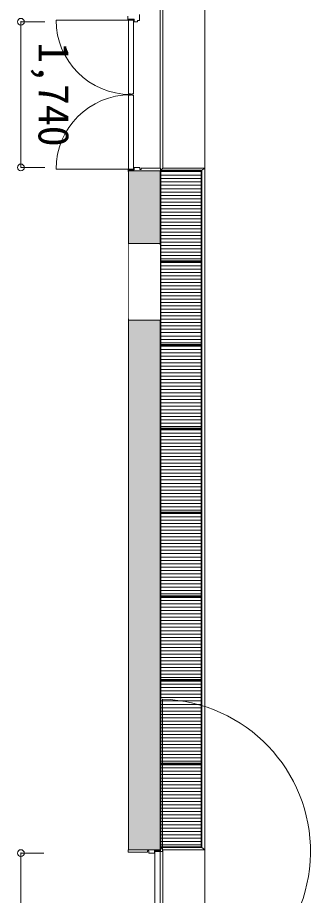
# Model space of a CAD drawing. Units: millimetres, scale not verified. Extents: x -61855 to 52913, y -114842 to -21833.
# Drawn here: x -47268 to -43771, y -49397 to -38910 of the extents above; entities that cross this region are included whole.
import ezdxf
from ezdxf.enums import TextEntityAlignment as Align

# ---------------------------------------------------------------- set-up
doc = ezdxf.new("R2010")
doc.units = ezdxf.units.MM
doc.header["$LTSCALE"] = 200
doc.header["$PDMODE"] = 32
doc.header["$PDSIZE"] = 80
for name, color, linetype, lineweight in [('0-1_躯体', 7, 'Continuous', 9), ('0-2_建具', 7, 'Continuous', 9), ('0-3_仕上', 4, 'Continuous', 5), ('0-6_寸法', 4, 'Continuous', 5)]:
    doc.layers.add(name, color=color, linetype=linetype, lineweight=lineweight)
doc.styles.add('ＭＳ ゴシック', font='')
doc.styles.get('ＭＳ ゴシック').set_extended_font_data('MS Gothic')

msp = doc.modelspace()

# ---------------------------------------------------------------- linework, layer by layer
at = {"layer": '0-1_躯体'}
for p, q in [((-45566.8, -40710), (-45566.8, -35270)), ((-45531.8, -35240), (-45531.8, -40710)), ((-45031.8, -64263.9), (-45031.8, -35240)), ((-45561.8, -40740), (-45941.8, -40740)), ((-45941.8, -40740), (-45941.8, -48851)), ((-45566.8, -40710), (-45561.8, -40710)), ((-45566.8, -48851), (-45566.8, -40740)), ((-45561.8, -40740), (-45561.8, -40710)), ((-45531.8, -40710), (-45561.8, -40735)), ((-45066.8, -40735), (-45561.8, -40735)), ((-45531.8, -40710), (-45031.8, -40710)), ((-45031.8, -40710), (-45066.8, -40735)), ((-45066.8, -40735), (-45066.8, -48826)), ((-45566.8, -48851), (-45941.8, -48851)), ((-45066.8, -48826), (-45566.8, -48826)), ((-45531.8, -48851), (-45566.8, -48826)), ((-45561.8, -48841), (-45566.8, -48841)), ((-45566.8, -48861), (-45566.8, -51621.1)), ((-45566.8, -48861), (-45561.8, -48863.5)), ((-45561.8, -48863.5), (-45561.8, -48841)), ((-45531.8, -48851), (-45531.8, -51631)), ((-45531.8, -48851), (-45031.8, -48851)), ((-45031.8, -48851), (-45066.8, -48826))]:
    msp.add_line(p, q, dxfattribs=at)
at = {"layer": '0-1_躯体', "color": 9}
msp.add_solid([(-45566.8, -48851), (-45566.8, -40740), (-45941.8, -48851), (-45941.8, -40740)], dxfattribs=at)
at = {"layer": '0-2_建具'}
for p, q in [((-45951.8, -38892), (-45951.8, -38934.9)), ((-45811.8, -38875), (-45811.8, -38945)), ((-45941.8, -38930), (-45951.8, -38934.9)), ((-45941.8, -38930), (-45876.8, -38930)), ((-45941.8, -39822.5), (-45941.8, -38940)), ((-45881.8, -38940), (-45881.8, -39822.5)), ((-45876.8, -38930), (-45876.8, -38960)), ((-45876.8, -38960), (-45836.8, -38960)), ((-45836.8, -38945), (-45811.8, -38945)), ((-45836.8, -38945), (-45836.8, -38960)), ((-45941.8, -39822.5), (-45919.3, -39822.5)), ((-45941.8, -39837.5), (-45919.3, -39837.5)), ((-45941.8, -39837.5), (-45941.8, -40720)), ((-45919.3, -39822.5), (-45919.3, -39828.5)), ((-45919.3, -39828.5), (-45904.3, -39828.5)), ((-45919.3, -39831.5), (-45904.3, -39831.5)), ((-45919.3, -39837.5), (-45919.3, -39831.5)), ((-45904.3, -39822.5), (-45904.3, -39828.5)), ((-45904.3, -39822.5), (-45881.8, -39822.5)), ((-45904.3, -39837.5), (-45904.3, -39831.5)), ((-45904.3, -39837.5), (-45881.8, -39837.5)), ((-45881.8, -40720), (-45881.8, -39837.5)), ((-45946.8, -40727.5), (-45941.8, -40730)), ((-45946.8, -40750), (-45946.8, -40727.5)), ((-45946.8, -40750), (-45941.8, -40750)), ((-45941.8, -40730), (-45876.8, -40730)), ((-45941.8, -40750), (-45941.8, -40740)), ((-45941.8, -40740), (-45561.8, -40740)), ((-45876.8, -40730), (-45876.8, -40700)), ((-45876.8, -40700), (-45806.8, -40700)), ((-45806.8, -40725), (-45806.8, -40700)), ((-45806.8, -40725), (-45791.8, -40725)), ((-45791.8, -40725), (-45791.8, -40710)), ((-45791.8, -40710), (-45561.8, -40710)), ((-45561.8, -40740), (-45561.8, -40710)), ((-45941.8, -41865), (-45941.8, -41630)), ((-45941.8, -41630), (-45916.8, -41630)), ((-45916.8, -41865), (-45916.8, -41630)), ((-45566.8, -41630), (-45591.8, -41630)), ((-45591.8, -41865), (-45591.8, -41630)), ((-45566.8, -41865), (-45566.8, -41630)), ((-45941.8, -42040), (-45941.8, -41865)), ((-45566.8, -42040), (-45566.8, -41865)), ((-45941.8, -42045), (-45911.8, -42045)), ((-45941.8, -42090), (-45941.8, -42045)), ((-45911.8, -42045), (-45911.8, -42030)), ((-45636.8, -42045), (-45871.8, -42045)), ((-45596.8, -42030), (-45636.8, -42030)), ((-45636.8, -42030), (-45636.8, -42045)), ((-45596.8, -42045), (-45596.8, -42030)), ((-45566.8, -42045), (-45596.8, -42045)), ((-45566.8, -42060), (-45566.8, -42045)), ((-45941.8, -42060), (-45941.8, -42090)), ((-45941.8, -42090), (-45911.8, -42090)), ((-45941.8, -42095), (-45941.8, -42270)), ((-45911.8, -42090), (-45911.8, -42105)), ((-45871.8, -42090), (-45636.8, -42090)), ((-45636.8, -42105), (-45636.8, -42090)), ((-45596.8, -42105), (-45636.8, -42105)), ((-45566.8, -42090), (-45596.8, -42090)), ((-45596.8, -42090), (-45596.8, -42105)), ((-45566.8, -42060), (-45566.8, -42090)), ((-45566.8, -42095), (-45566.8, -42270)), ((-45941.8, -42270), (-45941.8, -42505)), ((-45916.8, -42270), (-45916.8, -42505)), ((-45591.8, -42270), (-45591.8, -42505)), ((-45566.8, -42270), (-45566.8, -42505)), ((-45941.8, -42505), (-45916.8, -42505)), ((-45566.8, -42525), (-45941.8, -42525)), ((-45566.8, -42505), (-45591.8, -42505)), ((-45566.8, -42525), (-45566.8, -42510)), ((-45566.8, -48851), (-45946.8, -48851)), ((-45946.8, -48881), (-45946.8, -48851)), ((-45701.8, -48866), (-45716.8, -48866)), ((-45701.8, -48866), (-45701.8, -48891)), ((-45631.8, -48861), (-45631.8, -48891)), ((-45566.9, -48861), (-45631.8, -48861)), ((-45561.8, -48863.5), (-45566.9, -48861)), ((-45566.8, -48841), (-45566.8, -48851)), ((-45561.8, -48841), (-45566.8, -48841)), ((-45561.8, -48841), (-45561.8, -48863.5)), ((-45631.8, -48891), (-45701.8, -48891)), ((-45626.8, -48871), (-45626.8, -50683.5)), ((-45566.8, -50683.5), (-45566.8, -48871))]:
    msp.add_line(p, q, dxfattribs=at)
at = {"layer": '0-2_建具', "color": 4, "lineweight": 5}
for p, q in [((-46807.8, -38940), (-45881.8, -38940)), ((-46807.8, -40720), (-45881.8, -40720)), ((-45536.8, -47053.3), (-45536.8, -48871)), ((-45536.8, -48871), (-45626.8, -48871))]:
    msp.add_line(p, q, dxfattribs=at)
at = {"layer": '0-2_建具'}
for points in [[(-45941.8, -41625), (-45911.8, -41625), (-45911.8, -41640), (-45871.8, -41640), (-45871.8, -41610)], [(-45566.8, -41610), (-45941.8, -41610), (-45941.8, -41625)], [(-45566.8, -41625), (-45596.8, -41625), (-45596.8, -41640), (-45636.8, -41640), (-45636.8, -41610)], [(-45941.8, -42040), (-45916.8, -42040), (-45916.8, -41865)], [(-45566.8, -42040), (-45591.8, -42040), (-45591.8, -41865)], [(-45911.8, -42030), (-45871.8, -42030), (-45871.8, -42045)], [(-45941.8, -42095), (-45916.8, -42095), (-45916.8, -42270)], [(-45911.8, -42105), (-45871.8, -42105), (-45871.8, -42090)], [(-45566.8, -42095), (-45591.8, -42095), (-45591.8, -42270)], [(-45941.8, -42510), (-45911.8, -42510), (-45911.8, -42495), (-45871.8, -42495), (-45871.8, -42525)], [(-45566.8, -42510), (-45596.8, -42510), (-45596.8, -42495), (-45636.8, -42495), (-45636.8, -42525)], [(-45716.8, -48866), (-45716.8, -48881), (-45946.8, -48881)]]:
    msp.add_lwpolyline(points, dxfattribs=at)
at = {"layer": '0-2_建具', "color": 4, "lineweight": 5}
for centre, radius, start, end in [((-45919.3, -38940), 888.5, 180, 270), ((-45919.3, -40720), 888.5, 90, 180), ((-45589.3, -48871), 1818.5, 270, 88.34564)]:
    msp.add_arc(centre, radius, start, end, dxfattribs=at)
at = {"layer": '0-3_仕上', "color": 7, "lineweight": 9}
for p, q in [((-45566.8, -40826), (-45566.8, -40740)), ((-45566.8, -40740), (-45066.8, -40740)), ((-45076.8, -41816.5), (-45076.8, -40750)), ((-45066.8, -40826), (-45066.8, -40740)), ((-45566.8, -41826), (-45566.8, -40826)), ((-45556.8, -41816.5), (-45076.8, -41816.5)), ((-45556.8, -41836), (-45076.8, -41836)), ((-45556.8, -42816.5), (-45556.8, -41836)), ((-45076.8, -42816.5), (-45076.8, -41836)), ((-45556.8, -42816.5), (-45076.8, -42816.5)), ((-45556.8, -42836), (-45076.8, -42836)), ((-45556.8, -43816.5), (-45556.8, -42836)), ((-45076.8, -43816.5), (-45076.8, -42836)), ((-45556.8, -43816.5), (-45076.8, -43816.5)), ((-45556.8, -43836), (-45076.8, -43836)), ((-45556.8, -44816.5), (-45556.8, -43836)), ((-45076.8, -44816.5), (-45076.8, -43836)), ((-45556.8, -44816.5), (-45076.8, -44816.5)), ((-45556.8, -44836), (-45076.8, -44836)), ((-45556.8, -45816.5), (-45556.8, -44836)), ((-45076.8, -45816.5), (-45076.8, -44836)), ((-45556.8, -45816.5), (-45076.8, -45816.5)), ((-45556.8, -45836), (-45076.8, -45836)), ((-45556.8, -46816.5), (-45556.8, -45836)), ((-45076.8, -46816.5), (-45076.8, -45836)), ((-45556.8, -46816.5), (-45076.8, -46816.5)), ((-45556.8, -46836), (-45076.8, -46836)), ((-45556.8, -47816.5), (-45556.8, -46836)), ((-45076.8, -47816.5), (-45076.8, -46836)), ((-45556.8, -47816.5), (-45076.8, -47816.5)), ((-45556.8, -47836), (-45076.8, -47836)), ((-45556.8, -48816.5), (-45556.8, -47836)), ((-45076.8, -48816.5), (-45076.8, -47836)), ((-45556.8, -48816.5), (-45076.8, -48816.5))]:
    msp.add_line(p, q, dxfattribs=at)
at = {"layer": '0-3_仕上'}
for p, q in [((-45556.8, -40794.2), (-45076.8, -40794.2)), ((-45556.8, -40834.2), (-45076.8, -40834.2)), ((-45556.8, -40874.2), (-45076.8, -40874.2)), ((-45556.8, -40914.2), (-45076.8, -40914.2)), ((-45556.8, -40954.2), (-45076.8, -40954.2)), ((-45556.8, -40994.2), (-45076.8, -40994.2)), ((-45556.8, -41034.2), (-45076.8, -41034.2)), ((-45556.8, -41074.2), (-45076.8, -41074.2)), ((-45556.8, -41114.2), (-45076.8, -41114.2)), ((-45556.8, -41154.2), (-45076.8, -41154.2)), ((-45556.8, -41194.2), (-45076.8, -41194.2)), ((-45556.8, -41234.2), (-45076.8, -41234.2)), ((-45556.8, -41274.2), (-45076.8, -41274.2)), ((-45556.8, -41314.2), (-45076.8, -41314.2)), ((-45556.8, -41354.2), (-45076.8, -41354.2)), ((-45556.8, -41394.2), (-45076.8, -41394.2)), ((-45556.8, -41434.2), (-45076.8, -41434.2)), ((-45556.8, -41474.2), (-45076.8, -41474.2)), ((-45556.8, -41514.2), (-45076.8, -41514.2)), ((-45556.8, -41554.2), (-45076.8, -41554.2)), ((-45556.8, -41594.2), (-45076.8, -41594.2)), ((-45556.8, -41634.2), (-45076.8, -41634.2)), ((-45556.8, -41674.2), (-45076.8, -41674.2)), ((-45556.8, -41714.2), (-45076.8, -41714.2)), ((-45556.8, -41754.2), (-45076.8, -41754.2)), ((-45556.8, -41794.2), (-45076.8, -41794.2)), ((-45556.8, -41874.2), (-45076.8, -41874.2)), ((-45556.8, -41914.2), (-45076.8, -41914.2)), ((-45556.8, -41954.2), (-45076.8, -41954.2)), ((-45556.8, -41994.2), (-45076.8, -41994.2)), ((-45556.8, -42034.2), (-45076.8, -42034.2)), ((-45556.8, -42074.2), (-45076.8, -42074.2)), ((-45556.8, -42114.2), (-45076.8, -42114.2)), ((-45556.8, -42154.2), (-45076.8, -42154.2)), ((-45556.8, -42194.2), (-45076.8, -42194.2)), ((-45556.8, -42234.2), (-45076.8, -42234.2)), ((-45556.8, -42274.2), (-45076.8, -42274.2)), ((-45556.8, -42314.2), (-45076.8, -42314.2)), ((-45556.8, -42354.2), (-45076.8, -42354.2)), ((-45556.8, -42394.2), (-45076.8, -42394.2)), ((-45556.8, -42434.2), (-45076.8, -42434.2)), ((-45556.8, -42474.2), (-45076.8, -42474.2)), ((-45556.8, -42514.2), (-45076.8, -42514.2)), ((-45556.8, -42554.2), (-45076.8, -42554.2)), ((-45556.8, -42594.2), (-45076.8, -42594.2)), ((-45556.8, -42634.2), (-45076.8, -42634.2)), ((-45556.8, -42674.2), (-45076.8, -42674.2)), ((-45556.8, -42714.2), (-45076.8, -42714.2)), ((-45556.8, -42754.2), (-45076.8, -42754.2)), ((-45556.8, -42794.2), (-45076.8, -42794.2)), ((-45556.8, -42874.2), (-45076.8, -42874.2)), ((-45556.8, -42914.2), (-45076.8, -42914.2)), ((-45556.8, -42954.2), (-45076.8, -42954.2)), ((-45556.8, -42994.2), (-45076.8, -42994.2)), ((-45556.8, -43034.2), (-45076.8, -43034.2)), ((-45556.8, -43074.2), (-45076.8, -43074.2)), ((-45556.8, -43114.2), (-45076.8, -43114.2)), ((-45556.8, -43154.2), (-45076.8, -43154.2)), ((-45556.8, -43194.2), (-45076.8, -43194.2)), ((-45556.8, -43234.2), (-45076.8, -43234.2)), ((-45556.8, -43274.2), (-45076.8, -43274.2)), ((-45556.8, -43314.2), (-45076.8, -43314.2)), ((-45556.8, -43354.2), (-45076.8, -43354.2)), ((-45556.8, -43394.2), (-45076.8, -43394.2)), ((-45556.8, -43434.2), (-45076.8, -43434.2)), ((-45556.8, -43474.2), (-45076.8, -43474.2)), ((-45556.8, -43514.2), (-45076.8, -43514.2)), ((-45556.8, -43554.2), (-45076.8, -43554.2)), ((-45556.8, -43594.2), (-45076.8, -43594.2)), ((-45556.8, -43634.2), (-45076.8, -43634.2)), ((-45556.8, -43674.2), (-45076.8, -43674.2)), ((-45556.8, -43714.2), (-45076.8, -43714.2)), ((-45556.8, -43754.2), (-45076.8, -43754.2)), ((-45556.8, -43794.2), (-45076.8, -43794.2)), ((-45556.8, -43874.2), (-45076.8, -43874.2)), ((-45556.8, -43914.2), (-45076.8, -43914.2)), ((-45556.8, -43954.2), (-45076.8, -43954.2)), ((-45556.8, -43994.2), (-45076.8, -43994.2)), ((-45556.8, -44034.2), (-45076.8, -44034.2)), ((-45556.8, -44074.2), (-45076.8, -44074.2)), ((-45556.8, -44114.2), (-45076.8, -44114.2)), ((-45556.8, -44154.2), (-45076.8, -44154.2)), ((-45556.8, -44194.2), (-45076.8, -44194.2)), ((-45556.8, -44234.2), (-45076.8, -44234.2)), ((-45556.8, -44274.2), (-45076.8, -44274.2)), ((-45556.8, -44314.2), (-45076.8, -44314.2)), ((-45556.8, -44354.2), (-45076.8, -44354.2)), ((-45556.8, -44394.2), (-45076.8, -44394.2)), ((-45556.8, -44434.2), (-45076.8, -44434.2)), ((-45556.8, -44474.2), (-45076.8, -44474.2)), ((-45556.8, -44514.2), (-45076.8, -44514.2)), ((-45556.8, -44554.2), (-45076.8, -44554.2)), ((-45556.8, -44594.2), (-45076.8, -44594.2)), ((-45556.8, -44634.2), (-45076.8, -44634.2)), ((-45556.8, -44674.2), (-45076.8, -44674.2)), ((-45556.8, -44714.2), (-45076.8, -44714.2)), ((-45556.8, -44754.2), (-45076.8, -44754.2)), ((-45556.8, -44794.2), (-45076.8, -44794.2)), ((-45556.8, -44874.2), (-45076.8, -44874.2)), ((-45556.8, -44914.2), (-45076.8, -44914.2)), ((-45556.8, -44954.2), (-45076.8, -44954.2)), ((-45556.8, -44994.2), (-45076.8, -44994.2)), ((-45556.8, -45034.2), (-45076.8, -45034.2)), ((-45556.8, -45074.2), (-45076.8, -45074.2)), ((-45556.8, -45114.2), (-45076.8, -45114.2)), ((-45556.8, -45154.2), (-45076.8, -45154.2)), ((-45556.8, -45194.2), (-45076.8, -45194.2)), ((-45556.8, -45234.2), (-45076.8, -45234.2)), ((-45556.8, -45274.2), (-45076.8, -45274.2)), ((-45556.8, -45314.2), (-45076.8, -45314.2)), ((-45556.8, -45354.2), (-45076.8, -45354.2)), ((-45556.8, -45394.2), (-45076.8, -45394.2)), ((-45556.8, -45434.2), (-45076.8, -45434.2)), ((-45556.8, -45474.2), (-45076.8, -45474.2)), ((-45556.8, -45514.2), (-45076.8, -45514.2)), ((-45556.8, -45554.2), (-45076.8, -45554.2)), ((-45556.8, -45594.2), (-45076.8, -45594.2)), ((-45556.8, -45634.2), (-45076.8, -45634.2)), ((-45556.8, -45674.2), (-45076.8, -45674.2)), ((-45556.8, -45714.2), (-45076.8, -45714.2)), ((-45556.8, -45754.2), (-45076.8, -45754.2)), ((-45556.8, -45794.2), (-45076.8, -45794.2)), ((-45556.8, -45874.2), (-45076.8, -45874.2)), ((-45556.8, -45914.2), (-45076.8, -45914.2)), ((-45556.8, -45954.2), (-45076.8, -45954.2)), ((-45556.8, -45994.2), (-45076.8, -45994.2)), ((-45556.8, -46034.2), (-45076.8, -46034.2)), ((-45556.8, -46074.2), (-45076.8, -46074.2)), ((-45556.8, -46114.2), (-45076.8, -46114.2)), ((-45556.8, -46154.2), (-45076.8, -46154.2)), ((-45556.8, -46194.2), (-45076.8, -46194.2)), ((-45556.8, -46234.2), (-45076.8, -46234.2)), ((-45556.8, -46274.2), (-45076.8, -46274.2)), ((-45556.8, -46314.2), (-45076.8, -46314.2)), ((-45556.8, -46354.2), (-45076.8, -46354.2)), ((-45556.8, -46394.2), (-45076.8, -46394.2)), ((-45556.8, -46434.2), (-45076.8, -46434.2)), ((-45556.8, -46474.2), (-45076.8, -46474.2)), ((-45556.8, -46514.2), (-45076.8, -46514.2)), ((-45556.8, -46554.2), (-45076.8, -46554.2)), ((-45556.8, -46594.2), (-45076.8, -46594.2)), ((-45556.8, -46634.2), (-45076.8, -46634.2)), ((-45556.8, -46674.2), (-45076.8, -46674.2)), ((-45556.8, -46714.2), (-45076.8, -46714.2)), ((-45556.8, -46754.2), (-45076.8, -46754.2)), ((-45556.8, -46794.2), (-45076.8, -46794.2)), ((-45556.8, -46874.2), (-45076.8, -46874.2)), ((-45556.8, -46914.2), (-45076.8, -46914.2)), ((-45556.8, -46954.2), (-45076.8, -46954.2)), ((-45556.8, -46994.2), (-45076.8, -46994.2)), ((-45556.8, -47034.2), (-45076.8, -47034.2)), ((-45556.8, -47074.2), (-45076.8, -47074.2)), ((-45556.8, -47114.2), (-45076.8, -47114.2)), ((-45556.8, -47154.2), (-45076.8, -47154.2)), ((-45556.8, -47194.2), (-45076.8, -47194.2)), ((-45556.8, -47234.2), (-45076.8, -47234.2)), ((-45556.8, -47274.2), (-45076.8, -47274.2)), ((-45556.8, -47314.2), (-45076.8, -47314.2)), ((-45556.8, -47354.2), (-45076.8, -47354.2)), ((-45556.8, -47394.2), (-45076.8, -47394.2)), ((-45556.8, -47434.2), (-45076.8, -47434.2)), ((-45556.8, -47474.2), (-45076.8, -47474.2)), ((-45556.8, -47514.2), (-45076.8, -47514.2)), ((-45556.8, -47554.2), (-45076.8, -47554.2)), ((-45556.8, -47594.2), (-45076.8, -47594.2)), ((-45556.8, -47634.2), (-45076.8, -47634.2)), ((-45556.8, -47674.2), (-45076.8, -47674.2)), ((-45556.8, -47714.2), (-45076.8, -47714.2)), ((-45556.8, -47754.2), (-45076.8, -47754.2)), ((-45556.8, -47794.2), (-45076.8, -47794.2)), ((-45556.8, -47874.2), (-45076.8, -47874.2)), ((-45556.8, -47914.2), (-45076.8, -47914.2)), ((-45556.8, -47954.2), (-45076.8, -47954.2)), ((-45556.8, -47994.2), (-45076.8, -47994.2)), ((-45556.8, -48034.2), (-45076.8, -48034.2)), ((-45556.8, -48074.2), (-45076.8, -48074.2)), ((-45556.8, -48114.2), (-45076.8, -48114.2)), ((-45556.8, -48154.2), (-45076.8, -48154.2)), ((-45556.8, -48194.2), (-45076.8, -48194.2)), ((-45556.8, -48234.2), (-45076.8, -48234.2)), ((-45556.8, -48274.2), (-45076.8, -48274.2)), ((-45556.8, -48314.2), (-45076.8, -48314.2)), ((-45556.8, -48354.2), (-45076.8, -48354.2)), ((-45556.8, -48394.2), (-45076.8, -48394.2)), ((-45556.8, -48434.2), (-45076.8, -48434.2)), ((-45556.8, -48474.2), (-45076.8, -48474.2)), ((-45556.8, -48514.2), (-45076.8, -48514.2)), ((-45556.8, -48554.2), (-45076.8, -48554.2)), ((-45556.8, -48594.2), (-45076.8, -48594.2)), ((-45556.8, -48634.2), (-45076.8, -48634.2)), ((-45556.8, -48674.2), (-45076.8, -48674.2)), ((-45556.8, -48714.2), (-45076.8, -48714.2)), ((-45556.8, -48754.2), (-45076.8, -48754.2)), ((-45556.8, -48794.2), (-45076.8, -48794.2))]:
    msp.add_line(p, q, dxfattribs=at)
at = {"layer": '0-3_仕上', "color": 7, "lineweight": 9}
for points in [[(-45556.8, -41816.5), (-45556.8, -40750), (-45076.8, -40750)], [(-45566.8, -41826), (-45066.8, -41826), (-45066.8, -40826)], [(-45566.8, -42826), (-45066.8, -42826), (-45066.8, -41826)], [(-45566.8, -42826), (-45566.8, -41826), (-45066.8, -41826)], [(-45566.8, -43826), (-45066.8, -43826), (-45066.8, -42826)], [(-45566.8, -43826), (-45566.8, -42826), (-45066.8, -42826)], [(-45566.8, -44826), (-45066.8, -44826), (-45066.8, -43826)], [(-45566.8, -44826), (-45566.8, -43826), (-45066.8, -43826)], [(-45566.8, -45826), (-45066.8, -45826), (-45066.8, -44826)], [(-45566.8, -45826), (-45566.8, -44826), (-45066.8, -44826)], [(-45566.8, -46826), (-45066.8, -46826), (-45066.8, -45826)], [(-45566.8, -46826), (-45566.8, -45826), (-45066.8, -45826)], [(-45566.8, -47826), (-45066.8, -47826), (-45066.8, -46826)], [(-45566.8, -47826), (-45566.8, -46826), (-45066.8, -46826)], [(-45566.8, -48826), (-45066.8, -48826), (-45066.8, -47826)], [(-45566.8, -48826), (-45566.8, -47826), (-45066.8, -47826)]]:
    msp.add_lwpolyline(points, dxfattribs=at)
at = {"layer": '0-6_寸法'}
for p, q in [((-47227.7, -40700), (-47227.7, -38960)), ((-47227.7, -38960), (-46943.1, -38960)), ((-47227.7, -40700), (-46943.1, -40700)), ((-47227.6, -51591), (-47227.6, -48891)), ((-47227.6, -48891), (-46953.5, -48891))]:
    msp.add_line(p, q, dxfattribs=at)
for p in [(-47227.7, -38960), (-47227.7, -40700), (-47227.6, -48891)]:
    msp.add_point(p, dxfattribs=at)

# ---------------------------------------------------------------- texts
at = {"layer": '0-6_寸法', "style": 'ＭＳ ゴシック'}
msp.add_text('1,740', height=366.6, rotation=270, dxfattribs=at).set_placement((-47127.7, -39205), align=Align.BOTTOM_LEFT)

# ---------------------------------------------------------------- next in the draw order: wipeouts: each hides what was drawn before it
msp.add_wipeout([(-45566.8, -41610), (-45941.8, -41610), (-45941.8, -42525), (-45566.8, -42525)])

# ---------------------------------------------------------------- next in the draw order: wipeouts: each hides what was drawn before it
msp.add_wipeout([(-45566.8, -41610), (-45941.8, -41610), (-45941.8, -42525), (-45566.8, -42525)])

# ---------------------------------------------------------------- next in the draw order: linework, layer by layer
at = {"layer": '0-1_躯体'}
for p, q in [((-45941.8, -41610), (-45566.8, -41610)), ((-45566.8, -42525), (-45941.8, -42525))]:
    msp.add_line(p, q, dxfattribs=at)
at = {"layer": '0-2_建具'}
for p, q in [((-45566.8, -41610), (-45941.8, -41610)), ((-45566.8, -41610), (-45566.8, -41625)), ((-45941.8, -42525), (-45941.8, -42510)), ((-45566.8, -42525), (-45941.8, -42525))]:
    msp.add_line(p, q, dxfattribs=at)

doc.saveas('drawing.dxf')
